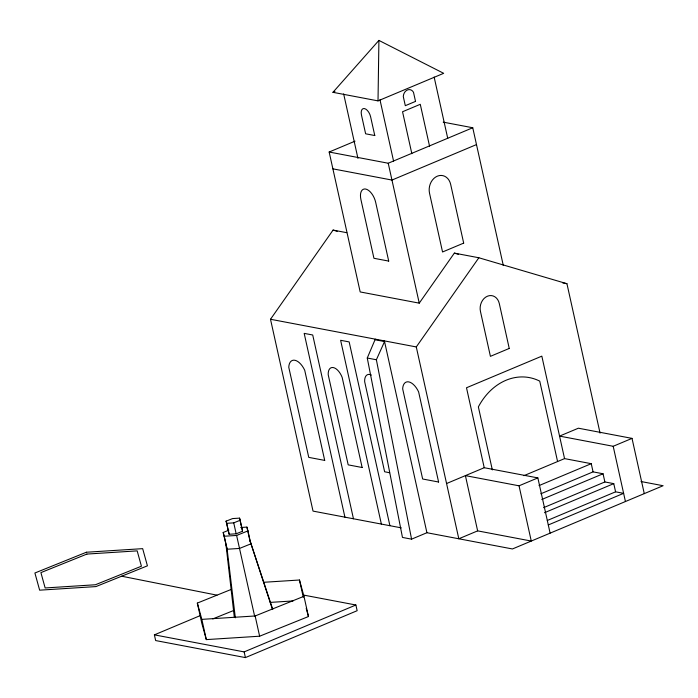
<?xml version="1.0" encoding="UTF-8"?>
<svg xmlns="http://www.w3.org/2000/svg" width="698" height="698" viewBox="0 0 698 698"><rect width="100%" height="100%" fill="white"/><g stroke="black" fill="none" stroke-linecap="round" stroke-linejoin="round"><path stroke-width="1.05" d="M378.019 100.878L378.909 40.405L443.675 73.316L378.019 100.878L332.946 92.319L378.909 40.405M641.017 481.533L663.1 485.721L512.445 548.96L426.923 532.722L411.576 539.161L402.467 537.434L367.261 358.022L375.28 339.158M411.576 539.161L376.37 359.758L384.546 341.549L375.428 339.821M401.271 527.854L313.027 511.102L270.501 319.265L333.068 230.087L346.775 232.687M355.02 141.171L329.159 152.024L360.185 291.939L419.245 303.15L454.354 253.112L478.854 257.763L566.942 283.711L600.071 433.144M477.641 530.873L465.4 475.626L519.033 485.808L531.274 541.055L477.641 530.873L458.813 538.777L416.287 346.941L478.854 257.763M332.946 92.319L334.935 91.49M329.159 152.024L388.228 163.236L472.755 127.751L503.31 265.545M476.49 144.582L391.962 180.058L332.894 168.846M446.563 483.531L484.229 467.721L537.861 477.903L550.111 533.15M523.91 475.67L564.551 458.612L591.25 463.681L593.064 471.865L603.055 473.768L604.869 481.952L613.769 483.635L615.584 491.82L623.619 493.346L548.296 524.966M303.525 595.062L355.884 605L357.149 610.698L245.417 657.595L155.645 640.555L154.389 634.857L200.274 615.592M519.033 485.808L537.861 477.903M632.022 438.379L578.389 428.206L559.56 436.102L613.193 446.284L632.022 438.379L644.271 493.626M539.022 485.599L591.25 463.681M540.837 493.791L593.064 471.865M541.788 499.48L603.055 473.768M543.602 507.664L604.869 481.952M544.466 512.725L613.769 483.635M547.284 520.49L615.584 491.82M154.389 634.857L244.152 651.897L355.884 605M226.135 521.17L232.556 518.579L239.554 518.134L240.147 520.272L242.572 531.222L236.16 533.813L229.153 534.258L226.135 521.17L229.153 534.258M226.728 523.308L233.734 522.863L240.147 520.272M235.339 617.8L227.12 549.23L223.194 532.461L228.857 530.175M223.194 532.461L224.233 536.239L236.613 535.453L247.947 530.881L246.9 527.103L240.714 527.496M263.565 582.298L299.468 580.012L303.962 596.293L308.455 616.535L259.63 636.21L206.32 639.604L201.818 623.323L197.333 603.089L231.064 589.487M212.777 618.908L233.699 610.48M197.333 603.089L201.835 619.362L255.145 615.968L303.962 596.293M270.222 602.4L293.073 600.943M443.23 122.15L472.755 127.751M562.693 282.899L566.942 283.711M270.501 319.265L416.287 346.941M367.261 358.022L376.37 359.758M389.615 472.721L384.633 471.778L364.653 381.649A12.451 6.509 67.2 0 1 371.362 375.044M121.661 576.208L216.991 595.167M454.354 253.112L458.473 254.325M333.068 230.087L337.213 231.308M246.9 527.103L249.788 540.095L272.744 609.319M272.456 609.415L249.788 540.095M306.204 608.394L308.455 616.535M242.572 531.222L239.554 518.134M254.718 616.561L236.613 535.453M613.193 446.284L625.434 501.53M564.551 458.612L541.831 356.146L466.5 387.765L484.229 467.721M557.58 461.535L539.746 381.134A59.356 47.804 -79.3 0 0 478.366 406.899L492.334 469.911M434.139 77.042L447.732 138.335M429.567 146.24L420.275 104.307L402.545 111.75L411.846 153.682M379.974 99.77L393.567 161.072M388.228 163.236L419.245 303.15M343.652 93.89L357.943 158.359M384.397 340.886L426.923 532.722M389.912 525.699L349.166 341.915L340.624 340.292L381.37 524.076M353.458 518.78L312.721 334.996L304.18 333.374L344.917 517.157M299.468 580.012L303.281 597.218M247.947 530.881L250.826 543.882L239.493 548.445L227.12 549.23L224.233 536.239M255.145 615.968L259.63 636.21M233.734 522.863L236.16 533.813M244.152 651.897L245.417 657.595M201.835 619.362L206.32 639.604M226.073 545.452L234.284 616.892M415.519 101.402L405.311 105.686L403.296 96.603A6.806 5.479 -79.3 0 1 407.405 89.981A6.806 5.479 -79.3 0 1 413.504 92.319L415.519 101.402M463.681 243.113L442.549 251.987L429.523 193.224A13.445 10.828 -79.3 0 1 437.297 176.184A13.445 10.828 -79.3 0 1 450.655 184.351L463.681 243.113M509.243 348.442L490.415 356.346L480.451 311.413A11.979 9.65 -79.3 0 1 487.379 296.231A11.979 9.65 -79.3 0 1 499.288 303.508L509.243 348.442M86.412 552.231L34.9 572.997L39.646 590.176L95.905 586.59L147.418 565.825L142.671 548.654L86.412 552.231M86.918 554.072L40.912 572.613L45.143 587.96L95.399 584.758L141.415 566.209L137.174 550.87L86.918 554.072M374.774 135.534L365.63 133.798L361.477 115.057A7.844 4.101 67.2 0 1 364.417 108.565A7.844 4.101 67.2 0 1 370.612 116.793L374.774 135.534M388.707 261.087L373.936 258.286L360.91 199.523A12.677 6.631 67.2 0 1 365.656 189.036A12.677 6.631 67.2 0 1 375.672 202.324L388.707 261.087M324.701 460.401L308.752 457.373L288.771 367.244A14.876 7.783 67.2 0 1 294.861 360.264A14.876 7.783 67.2 0 1 304.721 370.272L324.701 460.401M362.14 467.503L348.189 464.859L328.208 374.73A12.451 6.509 67.2 0 1 333.304 367.567A12.451 6.509 67.2 0 1 342.16 377.382L362.14 467.503M438.597 482.021L422.648 478.994L402.667 388.865A14.876 7.783 67.2 0 1 408.758 381.885A14.876 7.783 67.2 0 1 418.617 391.892L438.597 482.021"/></g></svg>
